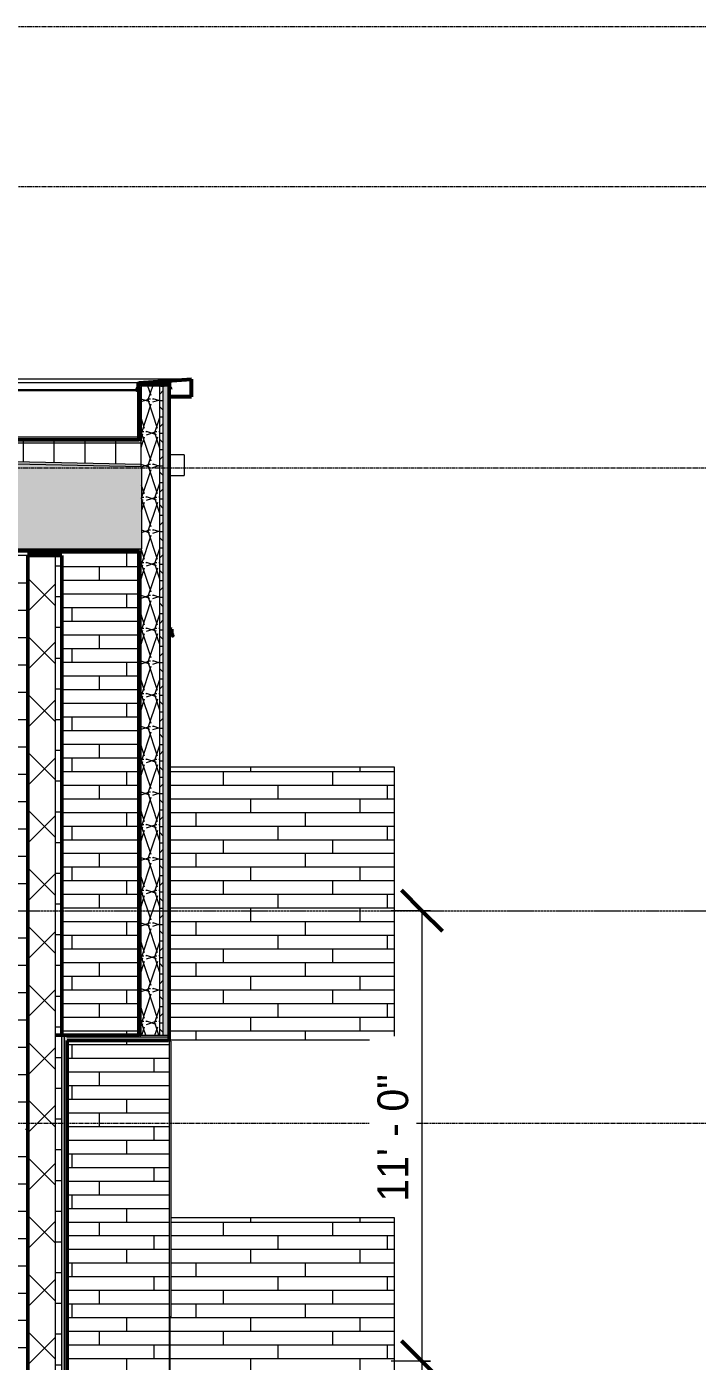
# Model space of a CAD drawing. Header units: inches. Extents: x 9610 to 16692, y -360 to 647.
# Drawn here: x 12076.9 to 12273.2, y 136 to 527 of the extents above; entities that cross this region are included whole.
import ezdxf

# ---------------------------------------------------------------- set-up
doc = ezdxf.new("R2010")
doc.units = ezdxf.units.IN
doc.header["$MEASUREMENT"] = 0
doc.linetypes.add('Aligning Line 1_8_', pattern=[0.25, 0.125, -0.125])
doc.linetypes.add('Grid Line 1_2_', pattern=[0.875, 0.5, -0.125, 0.125, -0.125])
for name, color, linetype, lineweight in [('0-1', 7, 'Continuous', 5), ('A-ANNO-DIMS', 211, 'Continuous', 9), ('A-ANNO-DIMS-96', 211, 'Continuous', 9), ('A-CLNG', 13, 'Continuous', 13), ('A-CLNG-2', 23, 'Continuous', 13), ('A-CLNG-3', 13, 'Continuous', 50), ('A-CLNG-PATT-1', 13, 'Continuous', 9), ('A-FLOR-LEVL-1', 51, 'Grid Line 1_2_', 9), ('A-GENM-1', 55, 'Continuous', 9), ('A-GLAZ-1', 135, 'Continuous', 13), ('A-ROOF', 132, 'Continuous', 13), ('A-ROOF-1', 252, 'Continuous', 13), ('A-ROOF-2', 31, 'Continuous', 5), ('A-ROOF-3', 132, 'Continuous', 50), ('A-ROOF-PATT-1', 132, 'Continuous', 9), ('A-WALL', 113, 'Continuous', 13), ('A-WALL-10', 113, 'Continuous', 50), ('A-WALL-3', 135, 'Continuous', 13), ('A-WALL-5', 254, 'Continuous', 5), ('A-WALL-6', 8, 'Continuous', 5), ('A-WALL-7', 23, 'Continuous', 13), ('A-WALL-9', 27, 'Continuous', 13), ('A-WALL-PATT-2', 55, 'Continuous', 9), ('A-WALL-PATT-5', 111, 'Continuous', 9), ('G-ANNO-SYMB', 111, 'Aligning Line 1_8_', 9)]:
    doc.layers.add(name, color=color, linetype=linetype, lineweight=lineweight)
doc.styles.add('Century Gothic', font='ufonts.com_century-gothic.ttf', dxfattribs={"height": 9})
doc.dimstyles.new('OD__1_8__Tol__', dxfattribs={"dimscale": 12, "dimtxt": 9.397514, "dimasz": 1, "dimexe": 0.75, "dimexo": 0.5, "dimgap": 0.125, "dimtad": 1, "dimdec": 3, "dimrnd": 0.125, "dimzin": 3, "dimdsep": 46, "dimlunit": 4, "dimtxsty": 'Century Gothic', "dimblk1": 'OBLIQUE', "dimblk2": 'OBLIQUE', "dimsah": 1, "dimcen": 0.09, "dimdle": 0.75, "dimazin": 0, "dimtfac": 1, "dimtdec": 4, "dimtix": 1, "dimtmove": 0, "dimatfit": 3, "dimfxl": 1, "dimtvp": 1, "dimtfill": 1, "dimfrac": 2, "dimtolj": 1, "dimtzin": 0, "dimarcsym": 2})
pattern_1 = [(0, (10995.947, 72), (0, 4.798), []), (315, (10995.947, 72), (4.798427, 0), [6.786, -6.786]), (45, (10995.947, 72), (4.798427, 0), [6.786, -6.786])]
pattern_2 = [(161.57, (10996.427, 72.48), (-3.8399538, -1.54e-05), [0, -27.322, 3.034, 0]), (18.43, (10995.467, 72.48), (-3.8399538, 1.54e-05), [0, -27.322, 3.034, 0]), (108.43, (10996.427, 72.48), (1.919622, -9.6005246), [9.106, -21.25]), (71.57, (10995.467, 72.48), (1.919622, 9.6005246), [9.106, -21.25])]
pattern_3 = [(0, (10995.947, 72), (30.72, 7.68), [1.267, -21.773, 1.267, -21.773, -122.88]), (0, (10995.947, 72), (30.72, 7.68), [-46.08, 1.267, -44.813, 1.267, -21.773, -53.76]), (0, (10995.947, 72), (30.72, 7.68), [-115.2, 1.267, -14.093, 1.267, -37.133]), (120, (11007.467, 75.84), (-22.011075, 22.7643), [1.267, -21.773, 1.267, -21.773, -122.88]), (120, (11007.467, 75.84), (-22.011075, 22.7643), [-46.08, 1.267, -44.813, 1.267, -21.773, -53.76]), (120, (11007.467, 75.84), (-22.011075, 22.7643), [-115.2, 1.267, -14.093, 1.267, -37.133]), (240, (11011.307, 91.2), (-8.708925, -30.4443), [1.267, -21.773, 1.267, -21.773, -122.88]), (240, (11011.307, 91.2), (-8.708925, -30.4443), [-46.08, 1.267, -44.813, 1.267, -21.773, -53.76]), (240, (11011.307, 91.2), (-8.708925, -30.4443), [-115.2, 1.267, -14.093, 1.267, -37.133])]
pattern_4 = [(0, (12114.152, 136.8), (0, 4), []), (90, (12114.152, 136.8), (-8, 8), [4, -28]), (90, (12130.152, 140.8), (-8, 8), [4, -28])]
pattern_5 = [(0, (10995.947, 72), (0, 9), []), (90, (10995.947, 72), (-9, 6e-16), [])]

# ---------------------------------------------------------------- blocks, each defined once
blk = doc.blocks.new('CTR - 1st Phase -Stairs _ Elevators_rvt-1-BUILDING SECTION - EAST_WEST - LOOKING NORTH')
at = {"layer": 'A-WALL-PATT-2'}
h = blk.add_hatch(dxfattribs=at)
h.set_pattern_fill('FP_37', color=256, style=0, pattern_type=2)
h.set_pattern_definition([(0, (11857.189, -156), (0, 8), []), (90, (11857.189, -156), (-8, 8), [8, -8])])
h.paths.add_polyline_path([(11947.84, -128), (12077.19, -128), (12077.19, 372), (11861.19, 372), (11861.19, 308.39), (11862.45, 308.35), (11862.57, 308.26), (11862.62, 308.2), (11862.62, 307.8), (11862.45, 307.65), (11862.28, 307.62), (11862.06, 307.61), (11861.19, 307.61), (11861.19, 269.38), (11942.56, 269.38), (11942.56, 270.46), (12030.56, 214.46), (12030.56, 207.46), (12032.98, 209), (12076.56, 209), (12076.56, 197), (12036.47, 197), (11942.56, 137.24), (11942.56, 131.84), (12030.56, 76.99), (12030.56, 70.13), (12032.88, 71.57), (12076.56, 71.57), (12076.56, 59.57), (12036.31, 59.57), (11942.56, 1.13), (11942.56, -4.63), (11935.67, -4.63), (12026.46, -59.65), (12026.46, -66.32), (12028.64, -65), (12076.46, -65), (12076.46, -77), (12031.99, -77), (11950.46, -126.41)], flags=0)
h.paths.add_polyline_path([(11938.46, -128), (11938.46, -119.65), (12020.39, -70), (11927.46, -13.68), (11927.46, -10), (11926.21, -10), (11926.21, -4.63), (11861.19, -4.63), (11861.19, -128), (11867.19, -128), (11867.19, -40), (11907.19, -40), (11907.19, -128), (11919.61, -128)], flags=0)
h.paths.add_polyline_path([(11927.46, -8), (11927.46, -4.63), (11926.46, -4.63), (11926.46, -8)], flags=0)
h.paths.add_polyline_path([(11927.46, 1.38), (11931.56, 1.38), (11931.56, 8.42), (12024.72, 66.49), (11931.56, 124.56), (11931.56, 128.29), (11930.31, 128.29), (11930.31, 131.37), (11861.19, 131.37), (11861.19, 96), (11912.03, 96), (11912.03, 1.38)], flags=0)
h.paths.add_polyline_path([(11931.56, 130.29), (11931.56, 131.37), (11930.56, 131.37), (11930.56, 130.29)], flags=0)
h.paths.add_polyline_path([(11931.56, 137.38), (11931.56, 144.46), (12024.89, 203.85), (11942.56, 256.24), (11942.56, 260), (11941.31, 260), (11941.31, 263.38), (11861.19, 263.38), (11861.19, 176.39), (11862.45, 176.35), (11862.57, 176.26), (11862.62, 176.2), (11862.62, 175.8), (11862.45, 175.65), (11862.28, 175.62), (11862.06, 175.61), (11861.19, 175.61), (11861.19, 137.38), (11920.42, 137.38)], flags=0)
h.paths.add_polyline_path([(11861.69, 175.8), (11861.75, 176), (11861.69, 176.1), (11861.69, 175.9)], flags=0)
h.paths.add_polyline_path([(11941.56, 262), (11942.56, 262), (11942.56, 263.38), (11941.56, 263.38)], flags=0)
h.paths.add_polyline_path([(11861.69, 307.8), (11861.75, 308), (11861.69, 308.1), (11861.69, 307.9)], flags=0)
at = {"layer": 'A-WALL-3'}
blk.add_line((12077.19, 372), (11861.19, 372), dxfattribs=at)
blk = doc.blocks.new('Basic Wall _ EXT - FIBER CEMENT - LARGE - ___-2162455-BUILDING SECTION - EAST_WEST - LOOKING NORTH')
at = {"layer": 'A-WALL-9'}
h = blk.add_hatch(color=256, dxfattribs=at)
h.paths.add_polyline_path([(12119.48, 348.54), (12119.51, 348.56), (12119.47, 348.56)], flags=0)
h.paths.add_polyline_path([(12119.63, 348.66), (12119.63, 348.71), (12119.37, 349.02), (12119.37, 350.46), (12118.62, 350.53), (12118.62, 350.5), (12119.34, 350.44), (12119.34, 349.01)], flags=0)
at = {"layer": 'A-WALL-10'}
for p, q in [((12118.59, 353), (12118.59, 350.5)), ((12118.62, 353), (12118.59, 353)), ((12118.62, 350.53), (12118.62, 353)), ((12118.59, 350.5), (12119.34, 350.44)), ((12119.37, 350.46), (12118.62, 350.53)), ((12119.23, 348.9), (12119.2, 348.88)), ((12119.2, 348.88), (12119.48, 348.54)), ((12119.51, 348.56), (12119.23, 348.9)), ((12119.34, 350.44), (12119.34, 349.01)), ((12119.34, 349.01), (12119.63, 348.66)), ((12119.37, 349.02), (12119.37, 350.46)), ((12119.65, 348.68), (12119.37, 349.02)), ((12119.62, 348.57), (12119.6, 348.55)), ((12119.62, 348.53), (12119.64, 348.55))]:
    blk.add_line(p, q, dxfattribs=at)
for centre, radius, start, end in [((12119.56, 348.6), 0.0938, 220, 310), ((12119.56, 348.6), 0.0625, 220, 310), ((12119.58, 348.62), 0.0625, 310, 40), ((12119.58, 348.62), 0.0937, 310, 40)]:
    blk.add_arc(centre, radius, start, end, dxfattribs=at)
at = {"layer": 'A-WALL-3'}
for p, q in [((12119.62, 348.57), (12119.6, 348.55)), ((12119.62, 348.57), (12119.6, 348.55)), ((12119.62, 348.57), (12119.6, 348.55)), ((12119.62, 348.57), (12119.6, 348.55)), ((12119.62, 348.53), (12119.64, 348.55)), ((12119.62, 348.53), (12119.64, 348.55)), ((12119.62, 348.53), (12119.64, 348.55)), ((12119.62, 348.53), (12119.64, 348.55))]:
    blk.add_line(p, q, dxfattribs=at)
for centre, radius, start, end in [((12119.56, 348.6), 0.0937, 220, 310), ((12119.56, 348.6), 0.0937, 220, 310), ((12119.56, 348.6), 0.0937, 220, 310), ((12119.56, 348.6), 0.0937, 220, 310), ((12119.56, 348.6), 0.0625, 220, 310), ((12119.56, 348.6), 0.0625, 220, 310), ((12119.56, 348.6), 0.0625, 220, 310), ((12119.56, 348.6), 0.0625, 220, 310), ((12119.58, 348.62), 0.0625, 310, 40), ((12119.58, 348.62), 0.0625, 310, 40), ((12119.58, 348.62), 0.0625, 310, 40), ((12119.58, 348.62), 0.0625, 310, 40), ((12119.58, 348.62), 0.0938, 310, 40), ((12119.58, 348.62), 0.0938, 310, 40), ((12119.58, 348.62), 0.0937, 310, 40), ((12119.58, 348.62), 0.0937, 310, 40)]:
    blk.add_arc(centre, radius, start, end, dxfattribs=at)
blk = doc.blocks.new('Basic Wall _ EXT - FIBER CEMENT - SMALL - ___-2145929-BUILDING SECTION - EAST_WEST - LOOKING NORTH')
at = {"layer": 'A-WALL-9'}
h = blk.add_hatch(color=256, dxfattribs=at)
h.paths.add_polyline_path([(12118.63, 418.54), (12125.15, 418.54), (12125.15, 423.66), (12109.63, 422.56), (12109.53, 422.47), (12109.49, 422.23), (12109.49, 421.44), (12109.57, 421.44), (12109.61, 422.47), (12109.78, 422.53), (12125.07, 423.58), (12125.07, 418.62), (12118.59, 418.58), (12118.59, 418.54)], flags=0)
h.paths.add_polyline_path([(12109.29, 420.42), (12109.56, 420.51), (12109.67, 420.6), (12109.65, 420.64), (12109.3, 420.43)], flags=0)
h.paths.add_polyline_path([(12109.29, 420.42), (12109.13, 420.57), (12109.11, 420.63), (12109.52, 421.26), (12109.45, 421.3), (12108.98, 420.57), (12109.25, 420.43)], flags=0)
h.paths.add_polyline_path([(12109.28, 420.59), (12109.64, 421.24), (12109.6, 421.26), (12109.23, 420.63), (12109.28, 420.6)], flags=0)
h.paths.add_polyline_path([(12119.05, 420.79), (12119.12, 420.84), (12118.71, 421.5), (12118.64, 421.45)], flags=0)
h.paths.add_polyline_path([(12109.71, 421.39), (12109.72, 422), (12111.06, 422.04), (12111.06, 422.08), (12109.8, 422.04), (12109.69, 421.95), (12109.64, 421.83), (12109.65, 421.39), (12109.71, 421.39)], flags=0)
h.paths.add_polyline_path([(12118.6, 421.63), (12118.67, 421.63), (12118.64, 422.9), (12118.49, 423.08), (12118.21, 423.01), (12117.15, 422.1), (12117.21, 422.04), (12118.31, 422.99), (12118.52, 422.98), (12118.59, 422.86), (12118.59, 421.63)], flags=0)
h.paths.add_polyline_path([(12117.14, 422), (12117.15, 422.05), (12117.08, 422.04), (12117.11, 422)], flags=0)
h.paths.add_polyline_path([(12110.19, 422.16), (12111.34, 422.16), (12111.34, 422.44), (12109.78, 422.47), (12109.72, 422.27), (12109.8, 422.27), (12109.84, 422.39), (12111.26, 422.37), (12111.26, 422.23), (12110.19, 422.23)], flags=0)
at = {"layer": 'A-WALL-10'}
for p, q in [((12109.49, 422.35), (12109.49, 421.44)), ((12109.57, 421.44), (12109.57, 422.35)), ((12125.15, 423.66), (12109.71, 422.6)), ((12109.72, 422.52), (12125.07, 423.58)), ((12109.78, 422.47), (12109.72, 422.27)), ((12109.72, 422.27), (12109.79, 422.24)), ((12111.34, 422.44), (12109.78, 422.47)), ((12109.79, 422.24), (12109.84, 422.39)), ((12109.84, 422.39), (12111.26, 422.37)), ((12111.26, 422.23), (12110.19, 422.23)), ((12110.19, 422.23), (12110.19, 422.16)), ((12111.26, 422.37), (12111.26, 422.23)), ((12111.34, 422.16), (12111.34, 422.44)), ((12118.26, 423.05), (12117.15, 422.1)), ((12117.21, 422.04), (12118.31, 422.99)), ((12118.59, 422.86), (12118.59, 422)), ((12118.67, 421.63), (12118.67, 422.86)), ((12125.07, 423.58), (12125.07, 418.62)), ((12125.15, 418.54), (12125.15, 423.66)), ((12109.45, 421.3), (12108.98, 420.57)), ((12108.98, 420.57), (12109.17, 420.45)), ((12109.09, 420.6), (12109.52, 421.26)), ((12109.21, 420.52), (12109.09, 420.6)), ((12109.6, 421.26), (12109.22, 420.63)), ((12109.22, 420.63), (12109.28, 420.59)), ((12109.28, 420.59), (12109.67, 421.22)), ((12109.65, 420.64), (12109.38, 420.51)), ((12109.41, 420.44), (12109.68, 420.57)), ((12109.64, 421.83), (12109.64, 421.39)), ((12109.68, 420.57), (12109.65, 420.64)), ((12111.06, 422.08), (12109.89, 422.08)), ((12110.19, 422.16), (12111.34, 422.16)), ((12111.06, 422), (12111.06, 422.08)), ((12116.99, 422.04), (12116.17, 422.04)), ((12116.17, 422.04), (12116.17, 421.96)), ((12116.17, 421.96), (12116.99, 421.96)), ((12125.07, 418.62), (12118.59, 418.62)), ((12118.59, 418.54), (12125.15, 418.54)), ((12118.64, 421.45), (12119.05, 420.79)), ((12119.12, 420.84), (12118.71, 421.5)), ((12119.05, 420.79), (12119.12, 420.84))]:
    blk.add_line(p, q, dxfattribs=at)
for centre, radius, start, end in [((12109.74, 422.35), 0.25, 96.9295, 180), ((12109.74, 422.35), 0.171, 97.5543, 180), ((12118.42, 422.86), 0.25, 0, 130.7229), ((12118.42, 422.86), 0.171, 0, 130.7229), ((12109.3, 420.67), 0.25, 237.9895, 295.8255), ((12109.3, 420.67), 0.171, 237.9895, 295.8255), ((12109.24, 421.44), 0.25, 327.174, 0), ((12109.24, 421.44), 0.329, 327.174, 0), ((12109.39, 421.39), 0.25, 328.5676, 0), ((12109.89, 421.83), 0.25, 90, 180), ((12109.39, 421.39), 0.329, 328.5676, 0), ((12109.89, 421.83), 0.171, 90, 180), ((12116.99, 422.29), 0.25, 270, 310.7229), ((12116.99, 422.29), 0.329, 270, 310.7229), ((12118.92, 421.63), 0.329, 180, 211.7619), ((12118.92, 421.63), 0.25, 180, 211.7619)]:
    blk.add_arc(centre, radius, start, end, dxfattribs=at)
at = {"layer": 'A-WALL-3'}
for p, q in [((12109.72, 421.39), (12109.72, 421.83)), ((12109.89, 422), (12110.34, 422)), ((12110.34, 422), (12111.06, 422)), ((12118.59, 422), (12118.59, 421.63)), ((12118.59, 418.62), (12118.59, 418.54))]:
    blk.add_line(p, q, dxfattribs=at)
blk = doc.blocks.new('Basic Wall _ EXT - FIBER CEMENT - SMALL - ___-2145935-BUILDING SECTION - EAST_WEST - LOOKING NORTH')
at = {"layer": 'A-WALL-3'}
for p, q in [((12125.15, 423.66), (11546.99, 423.66)), ((12109.71, 422.6), (11546.99, 422.6)), ((12109.72, 422.27), (12109.56, 422.27)), ((12109.79, 422.24), (12109.57, 422.24)), ((12109.57, 422.23), (12110.19, 422.23)), ((12109.78, 422.47), (12109.61, 422.47)), ((12111.26, 422.37), (12109.83, 422.37)), ((12118.42, 423.11), (12118.27, 423.11)), ((12108.98, 420.57), (11546.99, 420.57)), ((11546.99, 420.42), (12109.3, 420.42)), ((12109.28, 420.59), (12109.09, 420.59)), ((12109.22, 420.63), (12109.11, 420.63)), ((12109.65, 420.64), (12109.31, 420.64)), ((12110.19, 422.16), (12109.57, 422.16)), ((12109.89, 422.08), (12109.57, 422.08)), ((12116.17, 422.04), (12111.06, 422.04)), ((12117.15, 422), (12117.21, 422.04)), ((12119.05, 420.79), (12118.59, 420.79))]:
    blk.add_line(p, q, dxfattribs=at)
at = {"layer": 'A-WALL-3', "flags": 128}
for points in [[(12109.71, 422.6), (12109.65, 422.59), (12109.6, 422.56), (12109.56, 422.52), (12109.52, 422.47), (12109.5, 422.41), (12109.49, 422.35)], [(12118.67, 422.86), (12118.66, 422.92), (12118.64, 422.98), (12118.6, 423.03), (12118.55, 423.07), (12118.5, 423.1), (12118.43, 423.11), (12118.37, 423.11), (12118.31, 423.09), (12118.26, 423.05)], [(12109.17, 420.45), (12109.23, 420.43), (12109.29, 420.42)], [(12109.3, 420.49), (12109.29, 420.49), (12109.25, 420.5)], [(12109.3, 420.42), (12109.35, 420.42), (12109.41, 420.44)], [(12109.49, 421.44), (12109.49, 421.39), (12109.47, 421.35), (12109.45, 421.3)], [(12109.52, 421.26), (12109.55, 421.32), (12109.57, 421.38), (12109.57, 421.44)], [(12109.64, 421.39), (12109.64, 421.35), (12109.62, 421.3), (12109.6, 421.26)], [(12109.89, 422.08), (12109.82, 422.07), (12109.76, 422.05), (12109.71, 422.01), (12109.67, 421.95), (12109.65, 421.89), (12109.64, 421.83)], [(12109.67, 421.22), (12109.7, 421.28), (12109.71, 421.33)], [(12117.15, 422.1), (12117.11, 422.07), (12117.05, 422.05), (12116.99, 422.04)], [(12118.59, 421.63), (12118.6, 421.57), (12118.62, 421.51), (12118.64, 421.45)], [(12118.71, 421.5), (12118.69, 421.54), (12118.68, 421.58), (12118.67, 421.63)]]:
    blk.add_lwpolyline(points, dxfattribs=at)
blk = doc.blocks.new('_THE_ WINDOW _ DOOR - Window - 2nd Floor-2113388-BUILDING SECTION - EAST_WEST - LOOKING NORTH')
at = {"layer": 'A-GLAZ-1'}
for p, q in [((12119.09, 229.75), (12118.59, 229.75)), ((12119.09, 229.75), (12119.09, 149)), ((12119.09, 149), (12118.59, 149))]:
    blk.add_line(p, q, dxfattribs=at)
blk = doc.blocks.new('Family1 - SCUPPER-2150811-BUILDING SECTION - EAST_WEST - LOOKING NORTH')
at = {"layer": 'A-GENM-1'}
for p, q in [((12122.96, 401.5), (12118.59, 401.5)), ((12122.96, 401.5), (12122.96, 395.5)), ((12118.59, 395.5), (12122.96, 395.5))]:
    blk.add_line(p, q, dxfattribs=at)
blk = doc.blocks.new('DIMBLOCK4-BUILDING SECTION - EAST_WEST - LOOKING NORTH')
at = {"layer": 'A-ANNO-DIMS-96', "lineweight": 50}
for p, q in [((12192.59, 268), (12186.59, 274)), ((12192.59, 268), (12198.59, 262)), ((12192.59, 136), (12186.59, 142)), ((12192.59, 136), (12198.59, 130))]:
    blk.add_line(p, q, dxfattribs=at)
at = {"layer": 'A-ANNO-DIMS-96'}
for p, q in [((12195.08, 268), (12183.59, 268)), ((12192.59, 268), (12192.59, 136)), ((12192.59, 268), (12195.08, 268)), ((12195.08, 136), (12183.59, 136)), ((12192.59, 136), (12195.08, 136))]:
    blk.add_line(p, q, dxfattribs=at)
at = {"layer": 'A-ANNO-DIMS-96', "color": 0, "insert": (12179.56, 182.76), "char_height": 9, "width": 46.1821, "attachment_point": 1, "rotation": 90, "line_spacing_factor": 0.984502, "style": 'Century Gothic', "bg_fill": 3, "box_fill_scale": 1.25, "bg_fill_color": 256, "bg_fill_true_color": 13158600, "bg_fill_transparency": 0}
blk.add_mtext('11\' - 0"', dxfattribs=at)
blk = doc.blocks.new('_Oblique')
at = {"color": 0, "linetype": 'ByBlock', "lineweight": -2}
blk.add_line((-0.5, -0.5), (0.5, 0.5), dxfattribs=at)
blk = doc.blocks.new('DIMBLOCK5-BUILDING SECTION - EAST_WEST - LOOKING NORTH')
at = {"layer": 'A-ANNO-DIMS-96', "lineweight": 50}
for p, q in [((12192.59, 136), (12186.59, 142)), ((12192.59, 136), (12198.59, 130)), ((12192.59, 0), (12186.59, 6)), ((12192.59, 0), (12198.59, -6))]:
    blk.add_line(p, q, dxfattribs=at)
at = {"layer": 'A-ANNO-DIMS-96'}
for p, q in [((12195.08, 136), (12183.59, 136)), ((12192.59, 136), (12192.59, -9)), ((12192.59, 136), (12195.08, 136)), ((12195.08, 0), (12183.59, 0)), ((12192.59, 0), (12195.08, 0))]:
    blk.add_line(p, q, dxfattribs=at)
at = {"layer": 'A-ANNO-DIMS-96', "color": 0, "insert": (12179.56, 48.76), "char_height": 9, "width": 46.1821, "attachment_point": 1, "rotation": 90, "line_spacing_factor": 0.984502, "style": 'Century Gothic', "bg_fill": 3, "box_fill_scale": 1.25, "bg_fill_color": 256, "bg_fill_true_color": 13158600, "bg_fill_transparency": 0}
blk.add_mtext('11\' - 4"', dxfattribs=at)

msp = doc.modelspace()

# ---------------------------------------------------------------- hatches: boundary and pattern name
at = {"layer": 'A-CLNG-2'}
msp.add_hatch(color=256, dxfattribs=at).paths.add_polyline_path([(12118.3304, 230), (12118.3394, 230), (12118.3383, 231), (12088.5894, 231), (12088.5894, 230), (12117.3129, 230)], flags=0)
at = {"layer": 'A-CLNG-PATT-1'}
h = msp.add_hatch(dxfattribs=at)
h.set_pattern_fill('FP_20', color=256, style=0, pattern_type=2)
h.set_pattern_definition([(45, (10995.947, 72), (-9.50352, 9.50352), []), (45, (10995.947, 86.4), (-9.50352, 9.50352), [])])
h.paths.add_polyline_path([(12118.3394, 231), (12118.3394, 231.5), (12088.5894, 231.5), (12088.5894, 231), (12118.3383, 231)], flags=0)
at = {"layer": 'A-ROOF-1'}
msp.add_hatch(color=256, dxfattribs=at).paths.add_polyline_path([(11988.1467, 405.6552), (12109.7144, 405.6552), (12109.7144, 405.9053), (11982.2117, 405.9053), (11930.0894, 406.7604), (11930.0894, 406.5228), (11982.2141, 405.6552)], flags=0)
at = {"layer": 'A-ROOF-2'}
h = msp.add_hatch(color=256, dxfattribs=at)
h.paths.add_polyline_path([(12031.2021, 374), (12110.5269, 374), (12110.5269, 397.9989), (11852.4144, 403.3781), (11852.4144, 374), (11945.0914, 374)], flags=0)
h.paths.add_polyline_path([(11363.8438, 374), (11648.3644, 374), (11648.3644, 407.6307), (11255.8269, 415.8114), (11255.8269, 374), (11342.3161, 374)], flags=0)
at = {"layer": 'A-ROOF-PATT-1'}
h = msp.add_hatch(dxfattribs=at)
h.set_pattern_fill('FP_17', color=256, style=0, pattern_type=2)
h.set_pattern_definition(pattern_5)
h.paths.add_polyline_path([(12110.3394, 398.753), (12110.3394, 402.5228), (11930.0894, 402.5228), (11930.0894, 406.5104), (11852.4144, 408.1292), (11852.4144, 404.1283), (12109.7144, 398.766)], flags=0)
h.paths.add_polyline_path([(11648.3644, 408.3808), (11648.3644, 412.3817), (11255.8269, 420.5624), (11255.8269, 416.5616), (11643.7037, 408.478)], flags=0)
h = msp.add_hatch(dxfattribs=at)
h.set_pattern_fill('FP_3', color=256, style=0, pattern_type=2)
h.set_pattern_definition(pattern_1)
h.paths.add_polyline_path([(12110.3394, 398.0028), (12110.3394, 398.753), (11852.4144, 404.1283), (11852.4144, 403.3781), (12109.7144, 398.0158)], flags=0)
h.paths.add_polyline_path([(11648.3644, 407.6307), (11648.3644, 408.3808), (11255.8269, 416.5616), (11255.8269, 415.8114), (11643.7037, 407.7278)], flags=0)
h = msp.add_hatch(dxfattribs=at)
h.set_pattern_fill('FP_17', color=256, style=0, pattern_type=2)
h.set_pattern_definition(pattern_5)
h.paths.add_polyline_path([(11930.0894, 402.5228), (12110.3394, 402.5228), (12110.3394, 405.6552), (11982.2141, 405.6552), (11930.0894, 406.5104), (11930.0894, 403.013)], flags=0)
h = msp.add_hatch(dxfattribs=at)
h.set_pattern_fill('FP_1', color=256, style=0, pattern_type=2)
h.set_pattern_definition(pattern_3)
h.paths.add_polyline_path([(12077.1894, 373.375), (12109.7144, 373.375), (12109.7144, 374), (11852.9394, 374), (11852.9394, 373.375), (12074.2575, 373.375)], flags=0)
h.paths.add_polyline_path([(11575.9489, 373.375), (11575.9489, 373.875), (11579.4489, 373.875), (11579.4489, 373.375), (11616.6989, 373.375), (11616.6989, 373.875), (11620.1989, 373.875), (11620.1989, 373.375), (11620.8312, 373.375), (11620.8239, 373.875), (11644.8644, 373.875), (11644.8644, 374), (11255.8269, 374), (11255.8269, 373.375), (11575.3239, 373.375)], flags=0)
at = {"layer": 'A-WALL-5'}
msp.add_hatch(color=256, dxfattribs=at).paths.add_polyline_path([(12118.5894, 230.125), (12118.5894, 350.5), (12118.3394, 350.5), (12118.3394, 230.125)], flags=0)
at = {"layer": 'A-WALL-6'}
for points in [[(12118.3394, 350.5), (12118.3394, 422), (12116.8394, 422), (12116.8394, 350.5), (12117.3129, 350.5)], [(12118.3394, 350.5), (12118.5894, 350.5), (12118.5726, 422), (12118.3394, 422), (12118.3394, 355.048)], [(12118.3394, 231.5), (12118.3394, 350.5), (12116.8394, 350.5), (12116.8394, 231.5), (12117.3129, 231.5)], [(12087.1894, -4), (12087.9394, -4), (12087.9394, 231.5), (12087.1894, 231.5), (12087.1894, -2.8079)]]:
    msp.add_hatch(color=256, dxfattribs=at).paths.add_polyline_path(points, flags=0)
at = {"layer": 'A-WALL-7'}
msp.add_hatch(color=256, dxfattribs=at).paths.add_polyline_path([(12087.9401, -4), (12088.6894, -4), (12088.6894, 230), (12088.5894, 230), (12088.5894, 231.5), (12087.9394, 231.5), (12087.9394, -4)], flags=0)
at = {"layer": 'A-WALL-PATT-2'}
h = msp.add_hatch(dxfattribs=at)
h.set_pattern_fill('FP_6', color=256, style=0, pattern_type=2)
h.set_pattern_definition(pattern_4)
h.paths.add_polyline_path([(12089.8162, 109.75), (12109.7144, 109.75), (12109.7144, 230), (12088.6894, 230), (12088.6894, 109.75)], flags=0)
h.paths.add_polyline_path([(12109.7144, 231.5), (12109.7144, 373.25), (12077.1894, 373.25), (12077.1894, 372), (12087.1894, 372), (12087.1894, 231.5), (12106.549, 231.5)], flags=0)
h = msp.add_hatch(dxfattribs=at)
h.set_pattern_fill('FP_9', color=256, style=0, pattern_type=2)
h.set_pattern_definition([(0, (12182.464, 268.8), (0, 4), []), (90, (12182.464, 268.8), (-8, 8), [4, -28]), (90, (12198.464, 272.8), (-8, 8), [4, -28])])
h.paths.add_polyline_path([(12118.7769, 230.125), (12184.5894, 230.125), (12184.5894, 310), (12118.7769, 310), (12118.7769, 234.7115)], flags=0)
h = msp.add_hatch(dxfattribs=at)
h.set_pattern_fill('FP_6', color=256, style=0, pattern_type=2)
h.set_pattern_definition(pattern_4)
h.paths.add_polyline_path([(12109.7144, 109.75), (12118.5894, 109.75), (12118.5894, 230.125), (12118.3394, 230.125), (12118.3304, 230), (12109.7144, 230), (12109.7144, 109.875)], flags=0)
h = msp.add_hatch(dxfattribs=at)
h.set_pattern_fill('FP_10', color=256, style=0, pattern_type=2)
h.set_pattern_definition([(0, (12182.464, 136.8), (0, 4), []), (90, (12182.464, 136.8), (-8, 8), [4, -28]), (90, (12198.464, 140.8), (-8, 8), [4, -28])])
h.paths.add_polyline_path([(12160.3682, 109.75), (12184.5894, 109.75), (12184.5894, 178), (12119.0894, 178), (12119.0894, 149), (12118.7769, 149), (12118.7769, 109.75)], flags=0)
at = {"layer": 'A-WALL-PATT-5'}
h = msp.add_hatch(dxfattribs=at)
h.set_pattern_fill('FP_1', color=256, style=0, pattern_type=2)
h.set_pattern_definition(pattern_3)
h.paths.add_polyline_path([(12109.7144, 350.5), (12110.3394, 350.5), (12110.3394, 374), (12109.7144, 374), (12109.7144, 355.048)], flags=0)
h.paths.add_polyline_path([(12110.3394, 405.6552), (12110.3394, 422), (12109.7144, 421.9615), (12109.7144, 405.6552), (12110.3282, 405.6552)], flags=0)
h = msp.add_hatch(dxfattribs=at)
h.set_pattern_fill('FP_5', color=256, style=0, pattern_type=2)
h.set_pattern_definition(pattern_2)
h.paths.add_polyline_path([(12111.9309, 350.5), (12115.8394, 350.5), (12115.8394, 422), (12110.3394, 421.9615), (12110.3394, 398.0028), (12110.5269, 397.9989), (12110.5229, 374), (12110.3394, 374), (12110.3394, 350.5)], flags=0)
h = msp.add_hatch(dxfattribs=at)
h.set_pattern_fill('FP_3', color=256, style=0, pattern_type=2)
h.set_pattern_definition(pattern_1)
h.paths.add_polyline_path([(12115.8394, 350.5), (12116.8394, 350.5), (12116.8394, 422), (12115.8394, 422), (12115.8394, 355.048)], flags=0)
h = msp.add_hatch(dxfattribs=at)
h.set_pattern_fill('FP_30', color=256, style=0, pattern_type=2)
h.set_pattern_definition([(45, (10995.947, 72), (-8.48528, 8.48528), []), (135, (10995.947, 72), (-8.48528, -8.48528), [])])
h.paths.add_polyline_path([(12085.1894, -4.25), (12085.1894, 372), (12077.1894, 372), (12077.1894, -4.25), (12085.0213, -4.25)], flags=0)
h = msp.add_hatch(dxfattribs=at)
h.set_pattern_fill('FP_17', color=256, style=0, pattern_type=2)
h.set_pattern_definition(pattern_5)
h.paths.add_polyline_path([(12087.1894, 231.5), (12087.1894, 372), (12085.1894, 372), (12085.1894, 231.5)], flags=0)
h = msp.add_hatch(dxfattribs=at)
h.set_pattern_fill('FP_1', color=256, style=0, pattern_type=2)
h.set_pattern_definition(pattern_3)
h.paths.add_polyline_path([(12109.7144, 231.5), (12110.3394, 231.5), (12110.3394, 350.5), (12109.7144, 350.5), (12109.7144, 234.7115)], flags=0)
h = msp.add_hatch(dxfattribs=at)
h.set_pattern_fill('FP_5', color=256, style=0, pattern_type=2)
h.set_pattern_definition(pattern_2)
h.paths.add_polyline_path([(12115.8394, 231.5), (12115.8394, 350.5), (12110.3394, 350.5), (12110.3394, 231.5), (12111.9309, 231.5)], flags=0)
h = msp.add_hatch(dxfattribs=at)
h.set_pattern_fill('FP_3', color=256, style=0, pattern_type=2)
h.set_pattern_definition(pattern_1)
h.paths.add_polyline_path([(12116.8394, 231.5), (12116.8394, 350.5), (12115.8394, 350.5), (12115.8394, 231.5)], flags=0)
h = msp.add_hatch(dxfattribs=at)
h.set_pattern_fill('FP_17', color=256, style=0, pattern_type=2)
h.set_pattern_definition(pattern_5)
h.paths.add_polyline_path([(12087.1894, -4), (12087.1894, 231.5), (12085.1894, 231.5), (12085.1894, -4)], flags=0)

# ---------------------------------------------------------------- linework, layer by layer
at = {"layer": 'A-CLNG'}
for p, q in [((12088.5894, 231.5), (12088.5894, 231)), ((12118.3394, 231), (12088.5894, 231)), ((12118.3394, 230.125), (12118.3394, 231.5))]:
    msp.add_line(p, q, dxfattribs=at)
at = {"layer": 'A-CLNG-3'}
for p, q in [((12109.7144, 231.5), (12088.5894, 231.5)), ((12088.6894, 230), (12118.3394, 230)), ((12118.3394, 230), (12118.3394, 230.125))]:
    msp.add_line(p, q, dxfattribs=at)
at = {"layer": 'A-FLOR-LEVL-1'}
msp.add_line((9610.2403, 268), (12557.7313, 268), dxfattribs=at)
at = {"layer": 'A-ROOF'}
for p, q in [((11930.0894, 406.7728), (12109.7144, 406.7728)), ((12110.3394, 398.753), (11852.4144, 404.1283)), ((12110.5269, 397.9989), (11852.4144, 403.3781)), ((12110.3394, 405.6552), (11982.2141, 405.6552)), ((12110.3394, 398.0028), (12110.3394, 405.6552)), ((11852.4144, 374), (12110.5269, 374))]:
    msp.add_line(p, q, dxfattribs=at)
at = {"layer": 'A-ROOF-3'}
for p, q in [((12109.7144, 405.9053), (11982.2117, 405.9053)), ((11852.4144, 373.375), (12109.7144, 373.375))]:
    msp.add_line(p, q, dxfattribs=at)
at = {"layer": 'A-WALL'}
for p, q in [((12110.3394, 422), (12110.3394, 405.6552)), ((12115.8394, 231.5), (12115.8394, 422)), ((12116.8394, 231.5), (12116.8394, 422)), ((12118.3394, 231.5), (12118.3394, 422)), ((12109.7144, 405.9053), (12109.7144, 405.6552)), ((12110.5269, 397.9989), (12110.5269, 374)), ((12085.1894, 372), (12085.1894, -4.25)), ((12109.7144, 374), (12109.7144, 373.375)), ((12110.3394, 231.5), (12110.3394, 374)), ((12118.5894, 350.5), (12118.3394, 350.5)), ((12087.1894, -4.25), (12087.1894, 231.5)), ((12087.9394, -4.25), (12087.9394, 231.5)), ((12109.7144, 231.5), (12118.3394, 231.5))]:
    msp.add_line(p, q, dxfattribs=at)
at = {"layer": 'A-WALL-10'}
for p, q in [((12109.7144, 422), (12109.7144, 421.8287)), ((12109.8896, 422), (12109.7144, 422)), ((12109.7144, 421.3937), (12109.7144, 405.9053)), ((12118.5894, 422), (12111.0607, 422)), ((12118.5894, 418.6175), (12118.5894, 421.6275)), ((12118.5894, 230.125), (12118.5894, 418.5388)), ((12077.1894, 372), (12077.1894, -4.25)), ((12087.1894, 372), (12077.1894, 372)), ((12087.1894, 231.5), (12087.1894, 372)), ((12109.7144, 373.375), (12109.7144, 231.5)), ((12085.1894, 231.5), (12088.5894, 231.5)), ((12088.6894, -4.25), (12088.6894, 230)), ((12118.3394, 230.125), (12118.5894, 230.125))]:
    msp.add_line(p, q, dxfattribs=at)
at = {"layer": 'A-WALL-3'}
for p, q in [((12109.7144, 421.8287), (12109.7144, 421.3937)), ((12111.0607, 422), (12109.8896, 422)), ((12118.5894, 421.6275), (12118.5894, 422)), ((12118.5894, 418.5388), (12118.5894, 418.6175)), ((12109.7144, 373.25), (12077.1894, 373.25)), ((12077.1894, 373.25), (12077.1894, 372)), ((12184.5894, 310), (12118.7769, 310)), ((12118.7769, 310), (12118.7769, 230.125)), ((12184.5894, 230.125), (12184.5894, 310)), ((12118.5894, 230.125), (12118.5894, 109.75)), ((12118.7769, 230.125), (12184.5894, 230.125)), ((12184.5894, 178), (12119.0894, 178)), ((12184.5894, 109.75), (12184.5894, 178)), ((12118.7769, 149), (12118.7769, 109.75))]:
    msp.add_line(p, q, dxfattribs=at)
at = {"layer": 'G-ANNO-SYMB'}
for p, q in [((12461.7559, 526.9531), (9706.2403, 526.9531)), ((12461.7559, 480), (9706.2119, 480)), ((9706.2119, 397.7608), (12461.7559, 397.7608)), ((9706.2119, 205.7608), (12461.7559, 205.7608))]:
    msp.add_line(p, q, dxfattribs=at)

# ---------------------------------------------------------------- block references
at = {"layer": '0-1'}
msp.add_blockref('CTR - 1st Phase -Stairs _ Elevators_rvt-1-BUILDING SECTION - EAST_WEST - LOOKING NORTH', (0, 0), dxfattribs=at)
at = {"layer": 'A-GENM-1'}
msp.add_blockref('Family1 - SCUPPER-2150811-BUILDING SECTION - EAST_WEST - LOOKING NORTH', (0, 0), dxfattribs=at)
at = {"layer": 'A-GLAZ-1'}
msp.add_blockref('_THE_ WINDOW _ DOOR - Window - 2nd Floor-2113388-BUILDING SECTION - EAST_WEST - LOOKING NORTH', (0, 0), dxfattribs=at)
at = {"layer": 'A-WALL-3'}
for name in ['Basic Wall _ EXT - FIBER CEMENT - SMALL - ___-2145935-BUILDING SECTION - EAST_WEST - LOOKING NORTH', 'Basic Wall _ EXT - FIBER CEMENT - SMALL - ___-2145929-BUILDING SECTION - EAST_WEST - LOOKING NORTH', 'Basic Wall _ EXT - FIBER CEMENT - LARGE - ___-2162455-BUILDING SECTION - EAST_WEST - LOOKING NORTH']:
    msp.add_blockref(name, (0, 0), dxfattribs=at)

# ---------------------------------------------------------------- next in the draw order: dimensions: what is measured, and where the dimension line sits
at = {"layer": 'A-ANNO-DIMS'}
dim = msp.add_linear_dim(base=(12192.5946, 136), p1=(12201.0799, 268), p2=(12201.0799, 136), angle=90, dimstyle='OD__1_8__Tol__', override={"dimpost": '<>', "dimfxl": 132}, dxfattribs=at)
dim.commit()
dim.dimension.update_dxf_attribs({"geometry": 'DIMBLOCK4-BUILDING SECTION - EAST_WEST - LOOKING NORTH', "text_midpoint": (12186.3682, 202)})

# ---------------------------------------------------------------- next in the draw order: dimensions: what is measured, and where the dimension line sits
dim = msp.add_linear_dim(base=(12192.5946, 0), p1=(12201.0799, 136), p2=(12201.0799, 0), angle=90, dimstyle='OD__1_8__Tol__', override={"dimpost": '<>', "dimfxl": 136}, dxfattribs=at)
dim.commit()
dim.dimension.update_dxf_attribs({"geometry": 'DIMBLOCK5-BUILDING SECTION - EAST_WEST - LOOKING NORTH', "text_midpoint": (12186.4814, 68)})

doc.saveas('drawing.dxf')
